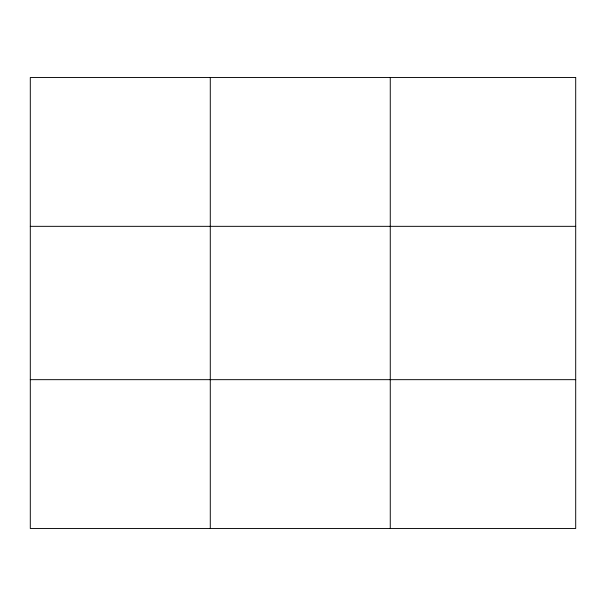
<?xml version="1.0" encoding="UTF-8"?>
<svg xmlns="http://www.w3.org/2000/svg" width="606" height="606" viewBox="0 0 606 606"><rect width="100%" height="100%" fill="white"/><g stroke="black" fill="none" stroke-linecap="round" stroke-linejoin="round"><path stroke-width="0.91" d="M210.282 77.515L210.282 528.485M390.264 77.515L390.264 528.485M30.3 226.333L575.7 226.333M30.3 379.667L575.7 379.667M575.7 77.515L575.7 528.485L30.3 528.485L30.3 77.515L575.7 77.515"/></g></svg>
